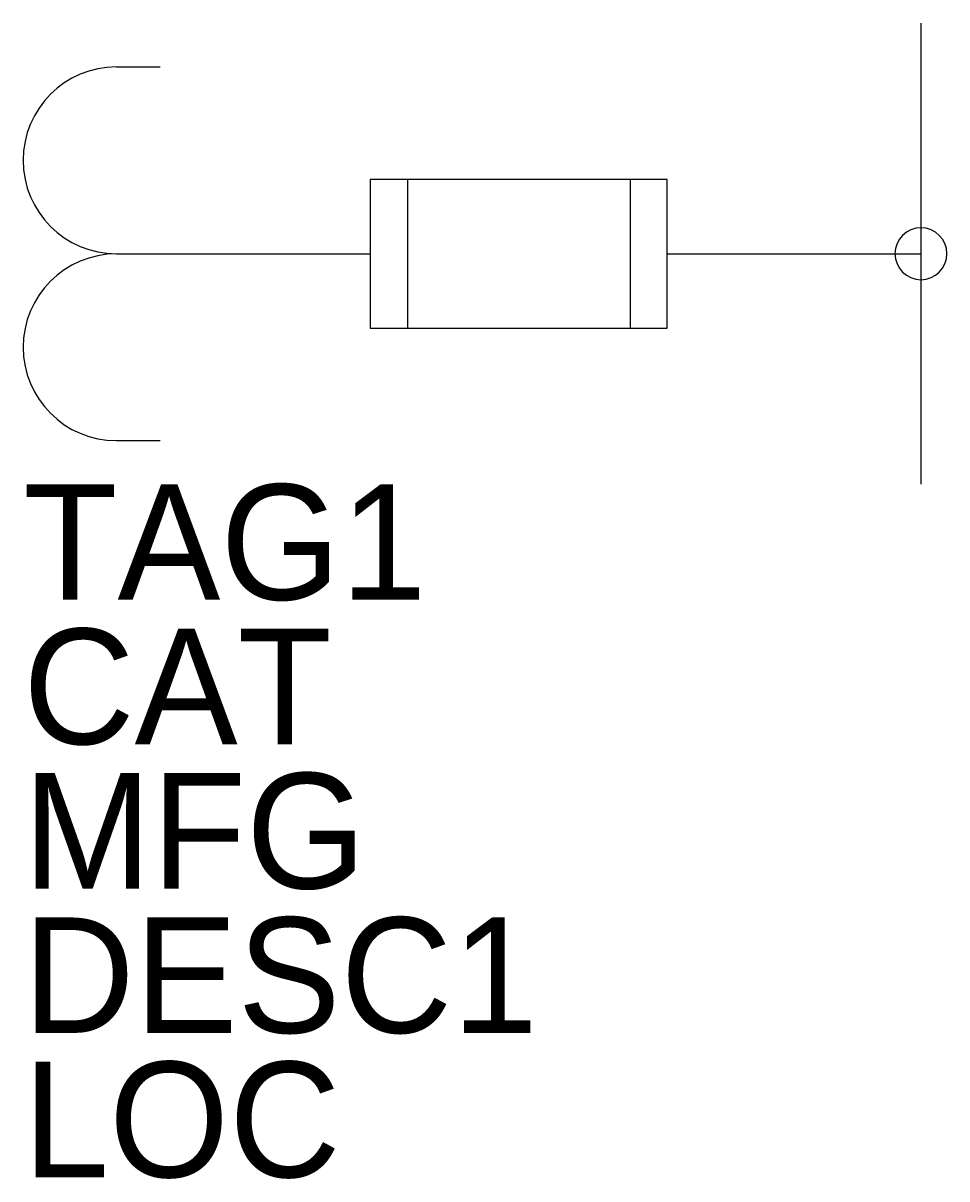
# Model space of a CAD drawing. Extents: x -0.5 to 0.5, y -1.04 to 0.21.
import ezdxf

# ---------------------------------------------------------------- set-up
doc = ezdxf.new("R2010")
doc.units = 0
doc.layers.get('0').update_dxf_attribs({"linetype": 'CONTINUOUS'})

msp = doc.modelspace()

# ---------------------------------------------------------------- linework, layer by layer
for p, q in [((0.4719, 0.2136), (0.4719, -0.2856)), ((-0.3989, 0.1662), (-0.3515, 0.1662)), ((-0.1242, 0.0443), (-0.1242, -0.1164)), ((0.1972, 0.0443), (-0.1242, 0.0443)), ((-0.084, 0.0443), (-0.084, -0.1164)), ((0.157, 0.0443), (0.157, -0.1164)), ((0.1972, -0.1164), (0.1972, 0.0443)), ((-0.3989, -0.036), (-0.1242, -0.036)), ((0.1972, -0.036), (0.4719, -0.036)), ((-0.1242, -0.1164), (0.1972, -0.1164)), ((-0.3989, -0.2383), (-0.3515, -0.2383))]:
    msp.add_line(p, q)
for centre, radius, start, end in [((-0.3989, 0.0651), 0.1011, 90, 270), ((0.4719, -0.036), 0.0281, 0, 180), ((-0.3989, -0.1372), 0.1011, 90, 270), ((0.4719, -0.036), 0.0281, 180, 0)]:
    msp.add_arc(centre, radius, start, end)

# ---------------------------------------------------------------- texts
for tag, p in [('TAG1', (-0.5, -0.4106)), ('CAT', (-0.5, -0.56685)), ('MFG', (-0.5, -0.7231)), ('DESC1', (-0.5, -0.87935)), ('LOC', (-0.5, -1.0356))]:
    msp.add_attdef(tag, p, '', height=0.125)

doc.saveas('drawing.dxf')
